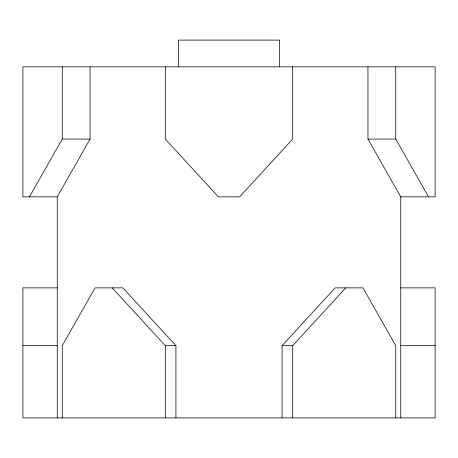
<?xml version="1.0" encoding="UTF-8"?>
<svg xmlns="http://www.w3.org/2000/svg" width="458" height="458" viewBox="0 0 458 458"><rect width="100%" height="100%" fill="white"/><g stroke="black" fill="none" stroke-linecap="round" stroke-linejoin="round"><path stroke-width="0.69" d="M29.461 196.854L62.259 139.066L62.259 66.834M57.25 417.896L57.25 196.854L90.049 139.066L90.049 66.834M282.076 417.896L282.076 345.658L335.147 287.87L362.936 287.87L395.741 345.658L395.741 417.896M292.691 417.896L292.691 345.658L345.761 287.87M62.259 139.066L90.049 139.066M367.951 66.834L367.951 139.066L395.741 139.066L428.539 196.854M57.25 196.854L22.9 196.854L22.9 66.834L435.1 66.834L435.1 196.854L400.75 196.854L367.951 139.066M57.25 287.87L22.9 287.87L22.9 417.896L435.1 417.896L435.1 287.87L400.75 287.87M22.9 345.658L57.25 345.658M112.239 287.87L165.309 345.658L175.924 345.658L175.924 417.896M282.076 345.658L292.691 345.658M400.75 345.658L435.1 345.658M175.924 345.658L122.853 287.87L95.064 287.87L62.259 345.658L62.259 417.896M400.75 196.854L400.75 417.896M395.741 66.834L395.741 139.066M292.691 66.834L292.691 139.066L239.614 196.854L218.386 196.854L165.309 139.066L165.309 66.834M279.563 66.834L279.563 40.104L178.437 40.104L178.437 66.834M165.309 345.658L165.309 417.896"/></g></svg>
